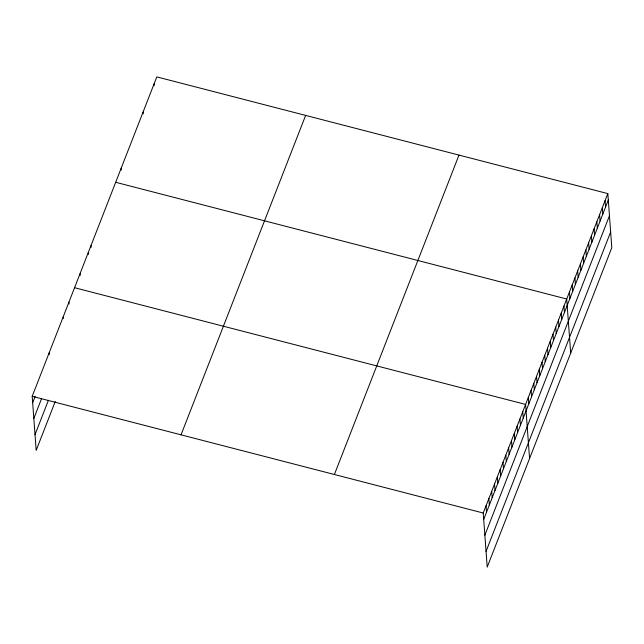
<?xml version="1.0" encoding="UTF-8"?>
<svg xmlns="http://www.w3.org/2000/svg" width="644" height="644" viewBox="0 0 644 644"><rect width="100%" height="100%" fill="white"/><g stroke="black" fill="none" stroke-linecap="round" stroke-linejoin="round"><path stroke-width="0.97" d="M55.231 401.518L36.169 450.389L32.2 396.31L156.798 76.886L607.831 193.611L611.8 247.69L487.202 567.114L483.233 513.026L607.831 193.611M32.675 402.725L35.146 396.39M33.826 418.455L41.594 398.539M35.018 434.66L48.429 400.27M181.045 434.821L305.634 115.405M334.389 474.507L458.987 155.091M483.7 519.45L608.298 200.026M484.86 535.18L609.457 215.756M486.051 551.385L610.649 231.961M115.678 182.292L566.712 299.017L570.681 353.105M74.559 287.707L525.593 404.424L529.569 458.512M32.2 396.31L483.233 513.026M605.086 200.638L605.561 207.054M602.349 207.666L602.816 214.082M599.604 214.694L600.079 221.109M596.867 221.721L597.334 228.137M594.122 228.749L594.597 235.165M591.385 235.776L591.852 242.192M588.64 242.804L589.115 249.22M585.903 249.824L586.37 256.248M583.158 256.851L583.633 263.275M580.421 263.879L580.888 270.303M577.676 270.907L578.151 277.331M574.931 277.934L575.406 284.35M572.194 284.962L572.669 291.378M569.449 291.99L569.924 298.405M563.967 306.045L564.442 312.461M561.23 313.073L561.697 319.488M558.485 320.1L558.96 326.516M555.748 327.128L556.215 333.544M553.003 334.156L553.478 340.571M550.266 341.183L550.733 347.599M547.521 348.211L547.996 354.627M544.784 355.238L545.251 361.654M542.039 362.266L542.514 368.682M539.302 369.294L539.769 375.71M536.557 376.321L537.032 382.737M533.82 383.341L534.287 389.765M531.075 390.369L531.55 396.793M528.338 397.396L528.804 403.82M522.767 411.669L523.242 418.085M519.95 418.906L520.416 425.322M517.124 426.151L517.591 432.567M514.298 433.388L514.765 439.804M511.473 440.625L511.948 447.049M508.647 447.87L509.122 454.286M505.822 455.107L506.297 461.523M503.004 462.352L503.471 468.768M500.179 469.589L500.646 476.005M497.353 476.826L497.828 483.25M494.528 484.071L495.003 490.486M491.702 491.308L492.177 497.723M488.877 498.553L489.351 504.968M486.059 505.79L486.526 512.205M154.053 83.913L154.19 85.749M143.089 112.024L143.226 113.859M121.161 168.237L121.297 170.072M91.013 245.541L91.142 247.377M88.268 252.569L88.405 254.404M80.041 273.652L80.178 275.479M68.916 302.181L69.053 304.016M63.265 316.663L63.402 318.498M49.145 352.864L49.282 354.699"/></g></svg>
